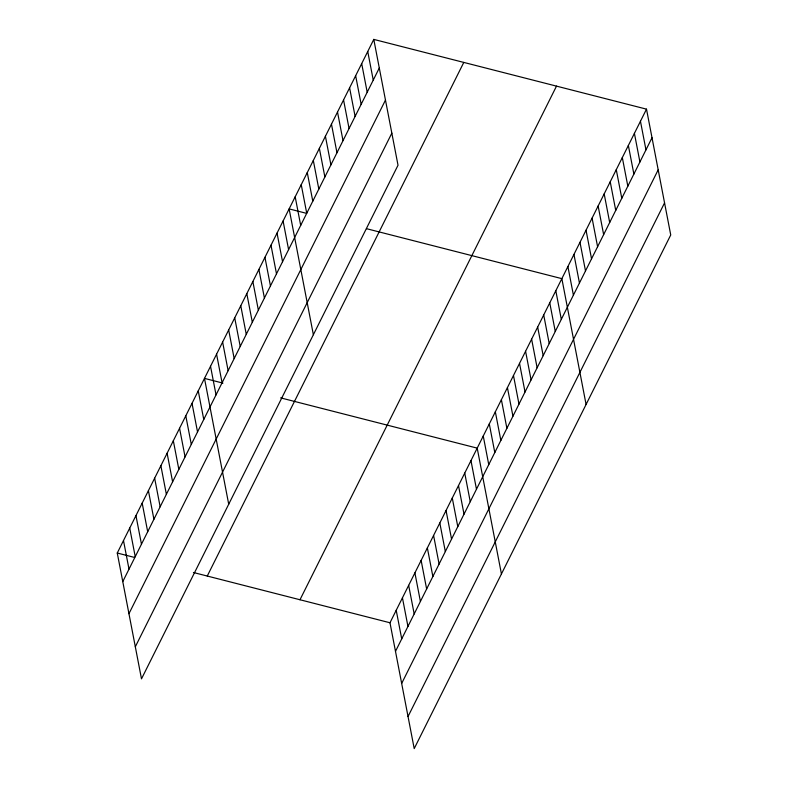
<?xml version="1.0" encoding="UTF-8"?>
<svg xmlns="http://www.w3.org/2000/svg" width="788" height="788" viewBox="0 0 788 788"><rect width="100%" height="100%" fill="white"/><g stroke="black" fill="none" stroke-linecap="round" stroke-linejoin="round"><path stroke-width="1.18" d="M373.788 39.4L398.019 165.234L141.495 678.852L117.264 553.028L373.788 39.4L646.505 109.148L670.736 234.972L414.212 748.6L389.981 622.766L646.505 109.148M122.77 581.623L379.294 68.004M128.946 613.714L385.47 100.086M135.319 646.771L391.843 133.142M207.264 576.038L463.787 62.419M299.982 599.757L556.505 86.128M395.487 651.371L652.011 137.752M401.663 683.452L658.187 169.834M408.036 716.519L664.56 202.89M306.443 213.321L289.137 208.899L313.368 334.723M366.44 228.668L561.854 278.647L586.085 404.471M222.945 383.116L204.486 378.388L228.717 504.221M280.636 397.871L477.203 448.136L501.434 573.969M117.264 553.028L134.571 557.451M193.415 572.502L389.981 622.766M640.457 121.253L645.963 149.858M634.409 133.359L639.915 161.964M628.361 145.465L633.877 174.069M622.323 157.57L627.829 186.175M616.275 169.686L621.781 198.281M610.227 181.792L615.733 210.386M604.179 193.897L609.685 222.492M598.131 206.003L603.638 234.597M592.083 218.109L597.59 246.713M586.036 230.214L591.542 258.819M579.988 242.32L585.504 270.924M573.95 254.425L579.456 283.03M567.902 266.541L573.408 295.136M555.806 290.752L561.312 319.347M549.758 302.858L555.264 331.452M543.71 314.964L549.216 343.568M537.662 327.069L543.178 355.674M531.624 339.175L537.13 367.779M525.576 351.281L531.082 379.885M519.528 363.386L525.035 391.991M513.48 375.502L518.987 404.096M507.433 387.607L512.939 416.202M501.385 399.713L506.891 428.308M495.337 411.819L500.843 440.423M489.289 423.924L494.805 452.529M483.251 436.03L488.757 464.634M470.968 460.616L476.474 489.21M464.743 473.086L470.249 501.69M458.508 485.556L464.014 514.16M367.74 51.506L373.246 80.11M452.282 498.036L457.789 526.63M361.692 63.611L367.198 92.216M446.047 510.506L451.554 539.11M355.644 75.717L361.16 104.321M439.822 522.986L445.328 551.58M349.596 87.823L355.112 116.427M433.587 535.456L439.103 564.06M343.558 99.938L349.064 128.533M427.362 547.926L432.868 576.53M337.51 112.044L343.016 140.638M421.127 560.406L426.643 589M331.462 124.149L336.969 152.744M414.902 572.876L420.408 601.48M325.414 136.255L330.921 164.859M408.667 585.346L414.183 613.95M319.367 148.361L324.873 176.965M402.441 597.826L407.948 626.421M313.319 160.466L318.825 189.071M396.216 610.296L401.722 638.901M307.271 172.572L312.787 201.176M301.233 184.678L306.739 213.282M295.185 196.793L300.691 225.388M283.089 221.004L288.595 249.599M277.041 233.11L282.547 261.714M270.993 245.216L276.499 273.82M264.945 257.321L270.451 285.926M258.897 269.427L264.413 298.031M252.859 281.533L258.365 310.137M246.811 293.648L252.318 322.243M240.764 305.754L246.27 334.348M234.716 317.859L240.222 346.454M228.668 329.965L234.174 358.57M222.62 342.071L228.126 370.675M216.572 354.176L222.078 382.781M210.524 366.282L216.04 394.886M198.251 390.868L203.757 419.462M192.026 403.338L197.532 431.942M185.791 415.818L191.297 444.412M179.566 428.288L185.072 456.882M173.33 440.758L178.837 469.362M167.105 453.238L172.611 481.832M160.87 465.708L166.376 494.312M154.645 478.178L160.151 506.782M148.41 490.658L153.916 519.253M142.185 503.128L147.691 531.733M135.95 515.598L141.466 544.203M129.724 528.078L135.231 556.673M123.489 540.548L129.005 569.153"/></g></svg>
